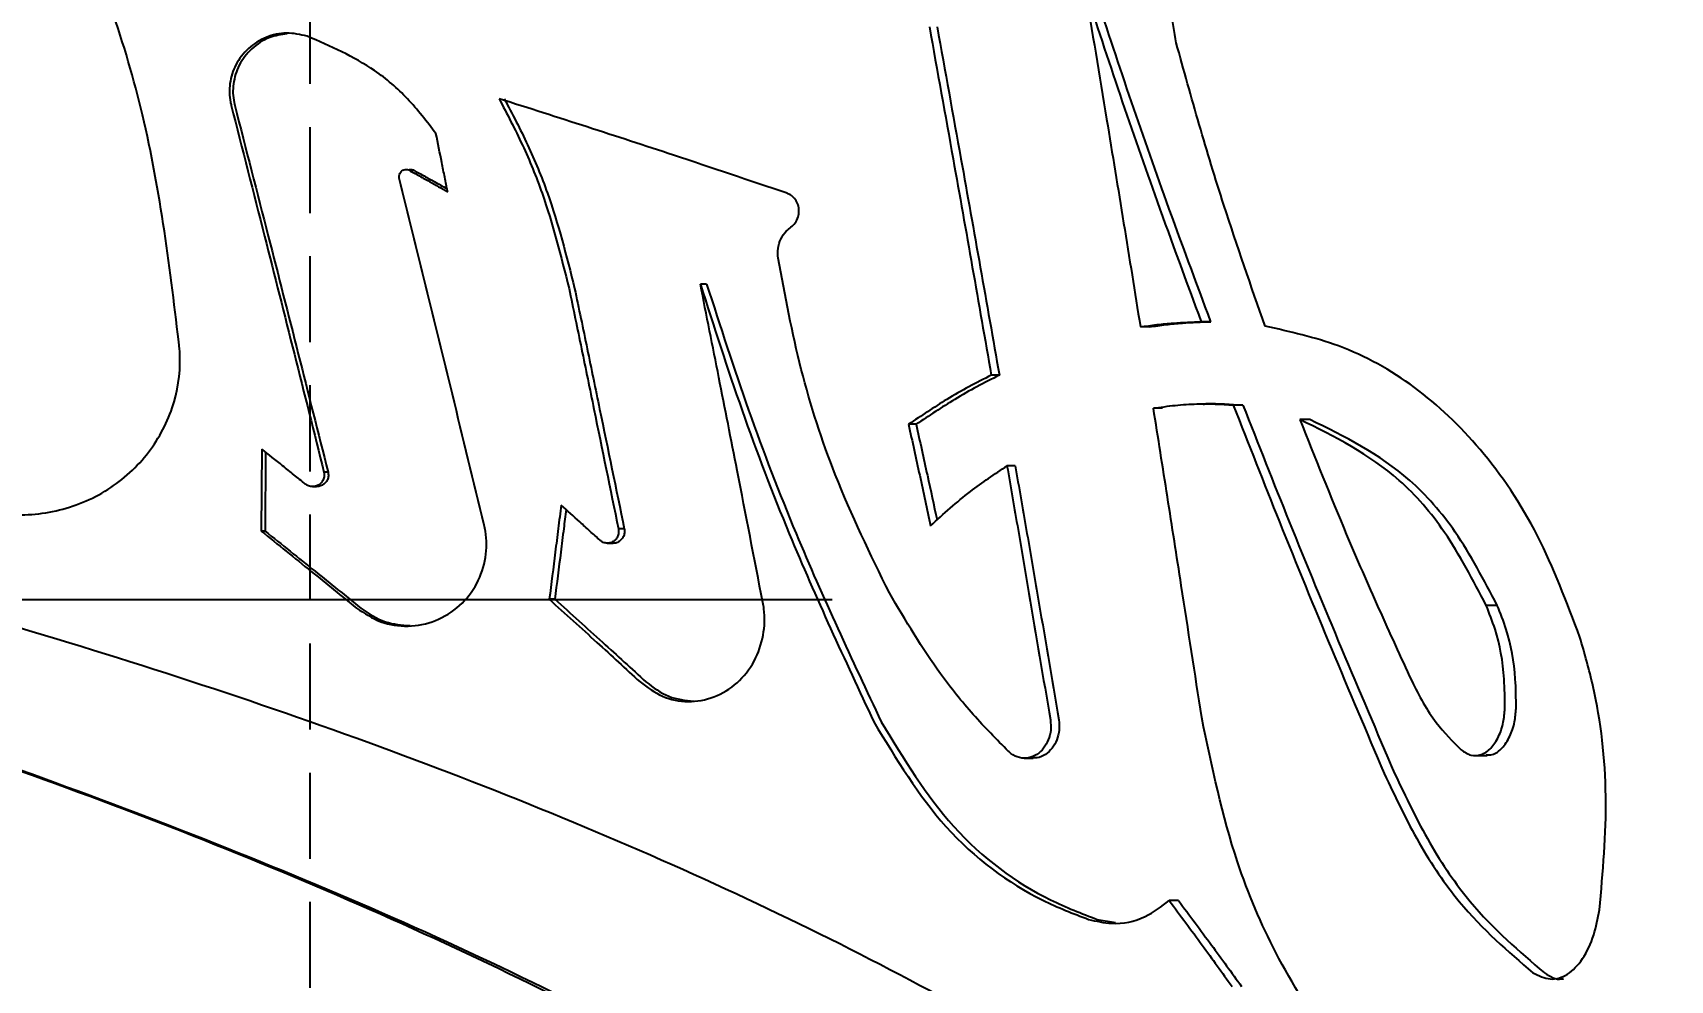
# Model space of a CAD drawing. Header units: millimetres. Extents: x 8 to 832, y 8 to 585.
# Drawn here: x 526.18 to 550.33, y 248.49 to 262.47 of the extents above; entities that cross this region are included whole.
import ezdxf

# ---------------------------------------------------------------- set-up
doc = ezdxf.new("R2010")
doc.units = ezdxf.units.MM
doc.linetypes.add('CENTERX2', pattern=[20.32, 12.7, -2.54, 2.54, -2.54])
doc.linetypes.add('HIDDEN', pattern=[1.905, 1.27, -0.635])
for name, color, linetype in [('CENTERLINE', 4, 'CENTERX2'), ('DIMENSIONS', 2, 'Continuous'), ('HIDDEN', 3, 'HIDDEN')]:
    doc.layers.add(name, color=color, linetype=linetype)
doc.layers.add('OUTLINE', color=7, linetype='Continuous', lineweight=25)
doc.styles.add('SLDTEXTSTYLE0', font='TXT', dxfattribs={"width": 0.75})
doc.dimstyles.new('SLDDIMSTYLE0', dxfattribs={"dimtxt": 3.5, "dimasz": 2, "dimexe": 0, "dimexo": 0.0625, "dimgap": 0.875, "dimtad": 1, "dimrnd": 1e-09, "dimzin": 12, "dimdsep": 46, "dimtxsty": 'SLDTEXTSTYLE0', "dimsah": 1, "dimcen": 0.09, "dimadec": 0, "dimazin": 3, "dimtfac": 1, "dimtofl": 0, "dimtmove": 0, "dimatfit": 3, "dimfxl": 0, "dimfrac": 2, "dimtolj": 1, "dimtzin": 12, "dimarcsym": 0})

# ---------------------------------------------------------------- blocks, each defined once
blk = doc.blocks.new('_D_12')
at = {"layer": 'DIMENSIONS'}
for p, q in [((583.772, 164.297), (583.772, 69.681)), ((520.272, 119.521), (520.272, 69.681)), ((520.272, 71.681), (583.772, 71.681))]:
    blk.add_line(p, q, dxfattribs=at)
for points in [[(520.272, 71.681), (522.272, 71.181), (522.272, 72.181)], [(583.772, 71.681), (581.772, 72.181), (581.772, 71.181)]]:
    blk.add_solid(points, dxfattribs=at)
at = {"layer": 'DIMENSIONS', "insert": (547.498, 76.193), "char_height": 3.5, "attachment_point": 1, "style": 'SLDTEXTSTYLE0'}
blk.add_mtext('63,5', dxfattribs=at)
blk = doc.blocks.new('SW_CENTERMARKSYMBOL_4')
at = {"layer": 'CENTERLINE', "color": 0}
blk.add_line((5, 0), (18.4, 0), dxfattribs=at)

msp = doc.modelspace()

# ---------------------------------------------------------------- linework, layer by layer
at = {"layer": 'HIDDEN'}
msp.add_line((530.272, 183.612), (530.272, 263.612), dxfattribs=at)
at = {"layer": 'OUTLINE'}
for p, q in [((531.804, 260.443), (531.735, 260.443)), ((536.12, 258.765), (536.027, 258.765)), ((543.557, 258.21), (543.419, 258.21)), ((542.651, 258.133), (542.518, 258.133)), ((540.437, 257.421), (540.318, 257.421)), ((543.626, 256.999), (543.485, 256.999)), ((542.844, 256.933), (542.71, 256.933)), ((544.028, 256.981), (543.888, 256.981)), ((545.016, 256.768), (544.869, 256.768)), ((539.21, 256.696), (539.097, 256.696)), ((529.558, 256.332), (529.55, 255.121)), ((529.613, 256.288), (529.606, 255.121)), ((540.671, 256.083), (540.55, 256.083)), ((530.536, 255.991), (530.475, 255.991)), ((530.305, 255.777), (530.367, 255.777)), ((529.606, 255.121), (529.55, 255.121)), ((534.905, 255.153), (534.818, 255.153)), ((534.652, 254.942), (534.741, 254.942)), ((533.88, 254.115), (533.799, 254.115)), ((547.781, 254.025), (547.618, 254.025)), ((540.803, 251.771), (540.936, 251.771)), ((547.455, 251.809), (547.633, 251.809)), ((543.079, 249.671), (542.943, 249.671)), ((541.881, 249.392), (542.152, 249.346))]:
    msp.add_line(p, q, dxfattribs=at)
for points, knots in [([(528.346, 257.806), (528.207, 258.968), (527.937, 261.213), (526.905, 264.134), (525.665, 266.601), (524.68, 267.954), (524.184, 268.636)], [0, 0, 0, 0, 0.296816, 0.573614, 0.785088, 1, 1, 1, 1]), ([(543.046, 262.326), (543.017, 262.485), (542.957, 262.803), (543.024, 263.296), (543.182, 263.708), (543.339, 263.907), (543.408, 263.994)], [0, 0, 0, 0, 0.2655081, 0.5311722, 0.7942552, 1, 1, 1, 1]), ([(543.419, 258.21), (543.201, 258.799), (542.793, 259.903), (542.218, 261.55), (541.87, 262.612), (541.697, 263.144)], [0, 0, 0, 0, 0.364355, 0.682056, 1, 1, 1, 1]), ([(541.697, 263.144), (541.805, 262.495), (541.998, 261.335), (542.271, 259.665), (542.436, 258.644), (542.518, 258.133)], [0, 0, 0, 0, 0.388481, 0.69424, 1, 1, 1, 1]), ([(543.557, 258.21), (543.338, 258.799), (542.927, 259.902), (542.349, 261.549), (541.999, 262.612), (541.824, 263.144)], [0, 0, 0, 0, 0.3639391, 0.6818465, 1, 1, 1, 1]), ([(539.405, 262.559), (539.522, 261.91), (539.735, 260.73), (540.039, 259.017), (540.225, 257.953), (540.318, 257.421)], [0, 0, 0, 0, 0.3788208, 0.6894093, 1, 1, 1, 1]), ([(539.519, 262.559), (539.636, 261.911), (539.85, 260.73), (540.156, 259.017), (540.344, 257.953), (540.437, 257.421)], [0, 0, 0, 0, 0.378702, 0.68935, 1, 1, 1, 1]), ([(530.226, 262.423), (530.125, 262.446), (529.924, 262.49), (529.617, 262.42), (529.352, 262.256), (529.164, 262.013), (529.074, 261.732), (529.078, 261.523), (529.103, 261.418), (529.107, 261.402)], [0, 0, 0, 0, 0.1704054, 0.3409072, 0.5097295, 0.6724862, 0.8266071, 0.9736155, 1, 1, 1, 1]), ([(529.933, 262.457), (529.845, 262.445), (529.655, 262.417), (529.402, 262.25), (529.214, 262.008), (529.125, 261.726), (529.131, 261.519), (529.156, 261.416), (529.159, 261.402)], [0, 0, 0, 0, 0.18177, 0.393915, 0.597479, 0.789064, 0.9709, 1, 1, 1, 1]), ([(532.127, 260.985), (531.992, 261.162), (531.728, 261.51), (531.109, 262.041), (530.57, 262.274), (530.226, 262.423)], [0, 0, 0, 0, 0.273139, 0.535533, 1, 1, 1, 1]), ([(544.356, 258.144), (544.15, 258.736), (543.81, 259.714), (543.38, 261.116), (543.158, 261.923), (543.046, 262.326)], [0, 0, 0, 0, 0.434579, 0.717105, 1, 1, 1, 1]), ([(529.107, 261.402), (529.271, 260.759), (529.583, 259.535), (530.039, 257.731), (530.33, 256.571), (530.475, 255.991)], [0, 0, 0, 0, 0.35673, 0.678363, 1, 1, 1, 1]), ([(529.159, 261.402), (529.324, 260.759), (529.638, 259.536), (530.097, 257.732), (530.389, 256.571), (530.536, 255.991)], [0, 0, 0, 0, 0.356584, 0.67829, 1, 1, 1, 1]), ([(537.307, 260.104), (536.751, 260.292), (535.785, 260.618), (534.362, 261.083), (533.493, 261.361), (533.058, 261.499)], [0, 0, 0, 0, 0.403688, 0.701599, 1, 1, 1, 1]), ([(533.058, 261.499), (533.176, 261.274), (533.412, 260.822), (533.79, 259.9), (533.971, 259.175), (534.09, 258.701)], [0, 0, 0, 0, 0.25711, 0.514224, 1, 1, 1, 1]), ([(533.134, 261.499), (533.253, 261.274), (533.489, 260.823), (533.87, 259.901), (534.052, 259.176), (534.172, 258.701)], [0, 0, 0, 0, 0.256883, 0.51377, 1, 1, 1, 1]), ([(532.3, 260.127), (532.285, 260.198), (532.257, 260.342), (532.199, 260.628), (532.156, 260.842), (532.127, 260.985)], [0, 0, 0, 0, 0.2507637, 0.5015286, 1, 1, 1, 1]), ([(531.586, 260.327), (531.585, 260.339), (531.582, 260.362), (531.592, 260.397), (531.611, 260.425), (531.638, 260.446), (531.671, 260.456), (531.705, 260.456), (531.726, 260.447), (531.735, 260.443)], [0, 0, 0, 0, 0.144503, 0.28933, 0.426737, 0.564521, 0.711894, 0.862806, 1, 1, 1, 1]), ([(531.72, 260.448), (531.726, 260.45), (531.743, 260.457), (531.773, 260.455), (531.794, 260.447), (531.804, 260.443)], [0, 0, 0, 0, 0.213891, 0.622344, 1, 1, 1, 1]), ([(531.735, 260.443), (531.785, 260.415), (531.884, 260.36), (532.073, 260.254), (532.211, 260.177), (532.3, 260.127)], [0, 0, 0, 0, 0.2633757, 0.5267478, 1, 1, 1, 1]), ([(531.804, 260.443), (531.853, 260.415), (531.953, 260.36), (532.115, 260.269), (532.228, 260.207), (532.291, 260.172)], [0, 0, 0, 0, 0.3055697, 0.6111331, 1, 1, 1, 1]), ([(532.837, 255.209), (532.681, 255.853), (532.397, 257.027), (531.98, 258.733), (531.717, 259.796), (531.586, 260.327)], [0, 0, 0, 0, 0.37719, 0.688594, 1, 1, 1, 1]), ([(537.362, 259.604), (537.385, 259.624), (537.431, 259.664), (537.473, 259.752), (537.486, 259.845), (537.472, 259.935), (537.433, 260.013), (537.376, 260.073), (537.329, 260.094), (537.307, 260.104)], [0, 0, 0, 0, 0.153609, 0.307576, 0.452225, 0.590037, 0.728341, 0.871786, 1, 1, 1, 1]), ([(537.174, 259.146), (537.171, 259.195), (537.165, 259.292), (537.21, 259.433), (537.28, 259.539), (537.339, 259.586), (537.362, 259.604)], [0, 0, 0, 0, 0.271736, 0.5434, 0.818241, 1, 1, 1, 1]), ([(538.815, 254.208), (538.535, 254.781), (538.022, 255.832), (537.48, 257.504), (537.276, 258.596), (537.174, 259.146)], [0, 0, 0, 0, 0.373534, 0.684405, 1, 1, 1, 1]), ([(534.09, 258.701), (534.151, 258.405), (534.274, 257.811), (534.517, 256.628), (534.698, 255.742), (534.818, 255.153)], [0, 0, 0, 0, 0.2509028, 0.5018059, 1, 1, 1, 1]), ([(534.172, 258.701), (534.234, 258.405), (534.357, 257.811), (534.602, 256.629), (534.784, 255.742), (534.905, 255.153)], [0, 0, 0, 0, 0.250823, 0.501647, 1, 1, 1, 1]), ([(536.949, 254.067), (536.823, 254.716), (536.608, 255.823), (536.3, 257.389), (536.118, 258.307), (536.027, 258.765)], [0, 0, 0, 0, 0.414118, 0.707059, 1, 1, 1, 1]), ([(536.027, 258.765), (536.226, 258.141), (536.626, 256.893), (537.459, 254.718), (538.158, 253.222), (538.585, 252.307)], [0, 0, 0, 0, 0.279464, 0.558978, 1, 1, 1, 1]), ([(536.12, 258.765), (536.321, 258.142), (536.723, 256.894), (537.561, 254.719), (538.264, 253.223), (538.695, 252.307)], [0, 0, 0, 0, 0.279155, 0.558362, 1, 1, 1, 1]), ([(542.518, 258.133), (542.6, 258.145), (542.762, 258.168), (543.064, 258.199), (543.281, 258.205), (543.419, 258.21)], [0, 0, 0, 0, 0.267762, 0.535524, 1, 1, 1, 1]), ([(542.651, 258.133), (542.732, 258.145), (542.895, 258.168), (543.198, 258.199), (543.417, 258.205), (543.557, 258.21)], [0, 0, 0, 0, 0.266184, 0.532372, 1, 1, 1, 1]), ([(549, 253.558), (548.805, 254.073), (548.409, 255.12), (547.313, 256.73), (545.931, 257.794), (544.723, 258.062), (544.356, 258.144)], [0, 0, 0, 0, 0.208589, 0.423965, 0.824758, 1, 1, 1, 1]), ([(524.867, 255.645), (525.124, 255.54), (525.639, 255.332), (526.485, 255.367), (527.263, 255.663), (527.887, 256.207), (528.273, 256.911), (528.364, 257.474), (528.348, 257.765), (528.346, 257.806)], [0, 0, 0, 0, 0.166722, 0.333392, 0.501199, 0.666399, 0.824711, 0.975336, 1, 1, 1, 1]), ([(540.318, 257.421), (540.208, 257.365), (539.988, 257.253), (539.578, 257.019), (539.284, 256.821), (539.097, 256.696)], [0, 0, 0, 0, 0.2666248, 0.5332532, 1, 1, 1, 1]), ([(540.437, 257.421), (540.327, 257.365), (540.107, 257.254), (539.695, 257.02), (539.399, 256.822), (539.21, 256.696)], [0, 0, 0, 0, 0.265352, 0.530703, 1, 1, 1, 1]), ([(542.71, 256.933), (542.817, 256.949), (543.032, 256.98), (543.427, 257.007), (543.709, 256.991), (543.888, 256.981)], [0, 0, 0, 0, 0.268555, 0.537112, 1, 1, 1, 1]), ([(543.442, 256.994), (543.455, 256.995), (543.654, 257.009), (543.848, 256.994), (544.028, 256.981)], [0, 0, 0, 0, 0.0687091, 1, 1, 1, 1]), ([(544.937, 244.741), (544.113, 245.356), (542.466, 246.587), (539.091, 248.583), (534.736, 250.665), (529.282, 252.72), (523.466, 254.461), (517.888, 255.822), (514.346, 256.495), (512.782, 256.792)], [0, 0, 0, 0, 0.107724, 0.215433, 0.380087, 0.54469, 0.707885, 0.87104, 1, 1, 1, 1]), ([(543.422, 252.371), (543.322, 253.02), (543.155, 254.105), (542.917, 255.626), (542.779, 256.498), (542.71, 256.933)], [0, 0, 0, 0, 0.426728, 0.713363, 1, 1, 1, 1]), ([(543.888, 256.981), (544.114, 256.404), (544.59, 255.188), (545.336, 253.373), (545.854, 252.154), (546.113, 251.545)], [0, 0, 0, 0, 0.310752, 0.655132, 1, 1, 1, 1]), ([(544.028, 256.981), (544.255, 256.405), (544.735, 255.189), (545.485, 253.374), (546.006, 252.155), (546.267, 251.545)], [0, 0, 0, 0, 0.310221, 0.654865, 1, 1, 1, 1]), ([(547.618, 254.025), (547.423, 254.398), (547.058, 255.102), (546.176, 256.119), (545.382, 256.514), (544.869, 256.768)], [0, 0, 0, 0, 0.287016, 0.54036, 1, 1, 1, 1]), ([(544.869, 256.768), (545.095, 256.2), (545.473, 255.253), (546.03, 253.974), (546.356, 253.265), (546.52, 252.91)], [0, 0, 0, 0, 0.4279289, 0.7137584, 1, 1, 1, 1]), ([(547.781, 254.025), (547.585, 254.399), (547.216, 255.104), (546.329, 256.12), (545.53, 256.514), (545.016, 256.768)], [0, 0, 0, 0, 0.286918, 0.540775, 1, 1, 1, 1]), ([(539.097, 256.696), (539.125, 256.57), (539.18, 256.32), (539.289, 255.821), (539.37, 255.447), (539.424, 255.199)], [0, 0, 0, 0, 0.251272, 0.50254, 1, 1, 1, 1]), ([(539.21, 256.696), (539.237, 256.57), (539.293, 256.32), (539.396, 255.85), (539.471, 255.505), (539.519, 255.285)], [0, 0, 0, 0, 0.266562, 0.53312, 1, 1, 1, 1]), ([(530.2, 255.815), (530.144, 255.86), (530.033, 255.95), (529.819, 256.122), (529.66, 256.25), (529.558, 256.332)], [0, 0, 0, 0, 0.261258, 0.522511, 1, 1, 1, 1]), ([(539.424, 255.199), (539.519, 255.287), (539.711, 255.464), (540.084, 255.77), (540.369, 255.961), (540.55, 256.083)], [0, 0, 0, 0, 0.266192, 0.532386, 1, 1, 1, 1]), ([(540.55, 256.083), (540.605, 255.77), (540.713, 255.143), (540.926, 253.893), (541.084, 252.958), (541.19, 252.335)], [0, 0, 0, 0, 0.250908, 0.501815, 1, 1, 1, 1]), ([(540.671, 256.083), (540.726, 255.77), (540.835, 255.143), (541.05, 253.894), (541.209, 252.958), (541.315, 252.335)], [0, 0, 0, 0, 0.250829, 0.50166, 1, 1, 1, 1]), ([(530.475, 255.991), (530.478, 255.972), (530.483, 255.934), (530.467, 255.877), (530.436, 255.83), (530.391, 255.795), (530.336, 255.776), (530.277, 255.777), (530.23, 255.793), (530.207, 255.81), (530.2, 255.815)], [0, 0, 0, 0, 0.130592, 0.261338, 0.389545, 0.518944, 0.655201, 0.795963, 0.940827, 1, 1, 1, 1]), ([(530.536, 255.991), (530.538, 255.972), (530.544, 255.934), (530.528, 255.878), (530.497, 255.831), (530.452, 255.796), (530.406, 255.778), (530.376, 255.779), (530.365, 255.78)], [0, 0, 0, 0, 0.177649, 0.355485, 0.530004, 0.706862, 0.894, 1, 1, 1, 1]), ([(533.974, 255.505), (533.959, 255.389), (533.93, 255.157), (533.872, 254.694), (533.828, 254.347), (533.799, 254.115)], [0, 0, 0, 0, 0.250227, 0.500458, 1, 1, 1, 1]), ([(534.047, 255.439), (534.035, 255.345), (534.009, 255.135), (533.953, 254.694), (533.909, 254.347), (533.88, 254.115)], [0, 0, 0, 0, 0.212611, 0.475361, 1, 1, 1, 1]), ([(534.549, 254.983), (534.499, 255.029), (534.399, 255.119), (534.208, 255.293), (534.066, 255.422), (533.974, 255.505)], [0, 0, 0, 0, 0.260825, 0.521654, 1, 1, 1, 1]), ([(513.328, 255.183), (514.628, 254.881), (517.228, 254.279), (521.738, 253.033), (526.734, 251.385), (532.036, 249.234), (536.881, 246.755), (541.554, 243.785), (544.069, 241.416), (545.451, 240.113)], [0, 0, 0, 0, 0.104036, 0.208074, 0.358994, 0.50996, 0.662129, 0.814352, 1, 1, 1, 1]), ([(529.55, 255.121), (529.673, 255.022), (529.92, 254.824), (530.388, 254.445), (530.732, 254.165), (530.954, 253.985)], [0, 0, 0, 0, 0.26147, 0.522935, 1, 1, 1, 1]), ([(529.606, 255.121), (529.729, 255.022), (529.976, 254.825), (530.447, 254.446), (530.794, 254.166), (531.018, 253.985)], [0, 0, 0, 0, 0.26049, 0.520977, 1, 1, 1, 1]), ([(530.954, 253.985), (531.07, 253.908), (531.303, 253.756), (531.719, 253.698), (532.127, 253.777), (532.486, 254), (532.746, 254.331), (532.876, 254.721), (532.877, 255.024), (532.844, 255.179), (532.837, 255.209)], [0, 0, 0, 0, 0.141505, 0.282933, 0.426494, 0.570259, 0.70954, 0.842482, 0.969651, 1, 1, 1, 1]), ([(534.818, 255.153), (534.82, 255.133), (534.824, 255.095), (534.807, 255.038), (534.776, 254.991), (534.731, 254.957), (534.678, 254.94), (534.621, 254.942), (534.577, 254.96), (534.555, 254.978), (534.549, 254.983)], [0, 0, 0, 0, 0.130555, 0.261207, 0.389667, 0.519548, 0.656146, 0.797637, 0.942759, 1, 1, 1, 1]), ([(534.905, 255.153), (534.907, 255.134), (534.91, 255.095), (534.894, 255.039), (534.863, 254.992), (534.818, 254.958), (534.775, 254.941), (534.747, 254.943), (534.738, 254.944)], [0, 0, 0, 0, 0.1796413, 0.3594331, 0.5363836, 0.7160226, 0.9059313, 1, 1, 1, 1]), ([(533.799, 254.115), (533.917, 254.009), (534.152, 253.797), (534.598, 253.391), (534.925, 253.09), (535.137, 252.896)], [0, 0, 0, 0, 0.261052, 0.522105, 1, 1, 1, 1]), ([(533.88, 254.115), (533.998, 254.01), (534.233, 253.798), (534.683, 253.392), (535.012, 253.091), (535.225, 252.896)], [0, 0, 0, 0, 0.260121, 0.520242, 1, 1, 1, 1]), ([(540.573, 251.871), (540.397, 252.048), (540.047, 252.403), (539.434, 253.159), (539.057, 253.798), (538.815, 254.208)], [0, 0, 0, 0, 0.265012, 0.530029, 1, 1, 1, 1]), ([(531.018, 253.985), (531.135, 253.905), (531.359, 253.755), (531.621, 253.736), (531.746, 253.727)], [0, 0, 0, 0, 0.526147, 1, 1, 1, 1]), ([(535.137, 252.896), (535.244, 252.816), (535.459, 252.656), (535.848, 252.585), (536.235, 252.651), (536.58, 252.861), (536.835, 253.185), (536.971, 253.574), (536.982, 253.878), (536.955, 254.036), (536.949, 254.067)], [0, 0, 0, 0, 0.1408561, 0.2816306, 0.4247331, 0.5684587, 0.7081231, 0.8416092, 0.9691994, 1, 1, 1, 1]), ([(547.894, 252.506), (547.893, 252.651), (547.891, 253.055), (547.795, 253.586), (547.664, 253.91), (547.618, 254.025)], [0, 0, 0, 0, 0.2645297, 0.7399807, 1, 1, 1, 1]), ([(548.059, 252.506), (548.058, 252.651), (548.056, 253.054), (547.959, 253.585), (547.828, 253.909), (547.781, 254.025)], [0, 0, 0, 0, 0.26432, 0.737137, 1, 1, 1, 1]), ([(520.269, 253.411), (520.546, 253.336), (522.723, 252.745), (526.725, 251.388), (532.064, 249.258), (536.941, 246.775), (541.596, 243.847), (544.087, 241.519), (545.435, 240.259)], [0, 0, 0, 0, 0.027209, 0.214016, 0.400878, 0.58923, 0.777651, 1, 1, 1, 1]), ([(549.289, 249.532), (549.339, 250.09), (549.44, 251.206), (549.278, 252.6), (549.069, 253.318), (549, 253.558)], [0, 0, 0, 0, 0.399805, 0.799661, 1, 1, 1, 1]), ([(535.225, 252.896), (535.334, 252.814), (535.548, 252.652), (535.805, 252.624), (535.931, 252.61)], [0, 0, 0, 0, 0.506223, 1, 1, 1, 1]), ([(546.52, 252.91), (546.575, 252.8), (546.686, 252.579), (546.925, 252.219), (547.123, 252.02), (547.248, 251.894)], [0, 0, 0, 0, 0.26915, 0.538293, 1, 1, 1, 1]), ([(547.248, 251.894), (547.295, 251.862), (547.39, 251.798), (547.546, 251.81), (547.69, 251.906), (547.805, 252.077), (547.876, 252.287), (547.888, 252.437), (547.894, 252.506)], [0, 0, 0, 0, 0.174054, 0.348089, 0.526143, 0.698494, 0.861486, 1, 1, 1, 1]), ([(547.618, 251.819), (547.648, 251.818), (547.731, 251.816), (547.856, 251.91), (547.971, 252.08), (548.042, 252.291), (548.054, 252.439), (548.059, 252.506)], [0, 0, 0, 0, 0.1360612, 0.3747367, 0.6053963, 0.8219478, 1, 1, 1, 1]), ([(538.585, 252.307), (538.916, 251.761), (539.591, 250.647), (540.784, 249.765), (541.527, 249.479), (541.753, 249.392)], [0, 0, 0, 0, 0.4009013, 0.8175333, 1, 1, 1, 1]), ([(538.695, 252.307), (539.027, 251.762), (539.704, 250.649), (540.904, 249.767), (541.651, 249.481), (541.881, 249.392)], [0, 0, 0, 0, 0.399355, 0.81495, 1, 1, 1, 1]), ([(541.19, 252.335), (541.194, 252.285), (541.203, 252.184), (541.165, 252.037), (541.094, 251.911), (540.992, 251.817), (540.868, 251.767), (540.733, 251.77), (540.633, 251.816), (540.584, 251.86), (540.573, 251.871)], [0, 0, 0, 0, 0.129391, 0.258961, 0.387334, 0.520681, 0.660535, 0.803905, 0.9529, 1, 1, 1, 1]), ([(541.315, 252.335), (541.319, 252.285), (541.328, 252.185), (541.29, 252.038), (541.22, 251.912), (541.118, 251.82), (541.015, 251.771), (540.949, 251.776), (540.927, 251.778)], [0, 0, 0, 0, 0.175735, 0.351709, 0.526203, 0.708165, 0.900004, 1, 1, 1, 1]), ([(545.325, 247.561), (545.044, 247.994), (544.522, 248.801), (543.83, 250.416), (543.573, 251.646), (543.422, 252.371)], [0, 0, 0, 0, 0.3217834, 0.6001969, 1, 1, 1, 1]), ([(546.113, 251.545), (546.279, 251.195), (546.611, 250.495), (547.347, 249.424), (547.939, 248.921), (548.308, 248.606)], [0, 0, 0, 0, 0.272828, 0.545629, 1, 1, 1, 1]), ([(546.267, 251.545), (546.434, 251.195), (546.768, 250.495), (547.509, 249.424), (548.104, 248.921), (548.476, 248.606)], [0, 0, 0, 0, 0.272388, 0.544742, 1, 1, 1, 1]), ([(541.753, 249.392), (541.866, 249.366), (542.145, 249.302), (542.568, 249.388), (542.828, 249.584), (542.943, 249.671)], [0, 0, 0, 0, 0.274541, 0.678256, 1, 1, 1, 1]), ([(542.943, 249.671), (543.024, 249.561), (543.188, 249.342), (543.498, 248.919), (543.723, 248.606), (543.869, 248.403)], [0, 0, 0, 0, 0.259998, 0.519997, 1, 1, 1, 1]), ([(543.079, 249.671), (543.16, 249.562), (543.324, 249.343), (543.636, 248.92), (543.863, 248.606), (544.011, 248.403)], [0, 0, 0, 0, 0.259192, 0.518389, 1, 1, 1, 1]), ([(548.308, 248.606), (548.393, 248.564), (548.561, 248.479), (548.821, 248.56), (549.046, 248.789), (549.212, 249.13), (549.264, 249.406), (549.289, 249.532)], [0, 0, 0, 0, 0.208913, 0.417786, 0.625874, 0.829251, 1, 1, 1, 1]), ([(548.476, 248.606), (548.562, 248.551), (548.657, 248.489), (548.752, 248.519), (548.761, 248.522)], [0, 0, 0, 0, 0.902359, 1, 1, 1, 1])]:
    msp.add_open_spline(points, degree=3, knots=knots, dxfattribs=at)

# ---------------------------------------------------------------- block references
at = {"layer": 'CENTERLINE'}
msp.add_blockref('SW_CENTERMARKSYMBOL_4', (520.272, 254.112), dxfattribs=at)

# ---------------------------------------------------------------- dimensions: what is measured, and where the dimension line sits
at = {"layer": 'DIMENSIONS'}
dim = msp.add_linear_dim(base=(583.772, 74.457), p1=(520.272, 291.276), p2=(583.772, 291.276), dimstyle='SLDDIMSTYLE0', dxfattribs=at)
dim.commit()
dim.dimension.update_dxf_attribs({"geometry": '_D_12', "text_midpoint": (552.022, 74.457), "dimtype": 160})

doc.saveas('drawing.dxf')
